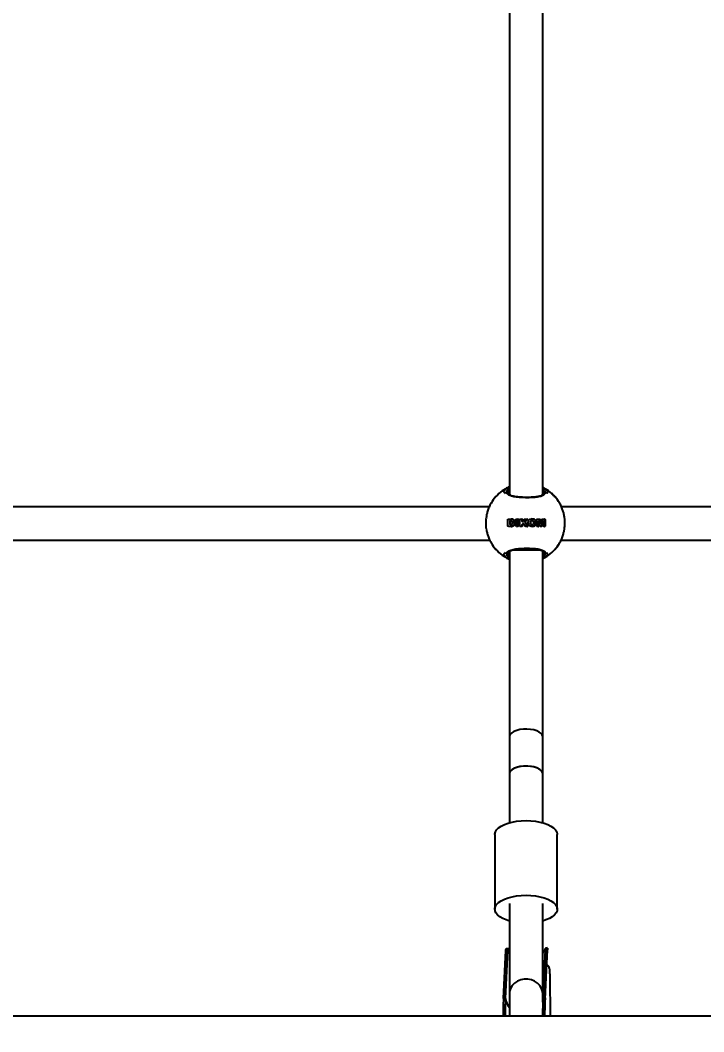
# Model space of a CAD drawing. Header units: millimetres. Extents: x -3362 to 2982, y -2844 to 2289.
# Drawn here: x -514.3 to -186.1, y -505.3 to -19.8 of the extents above; entities that cross this region are included whole.
import ezdxf

# ---------------------------------------------------------------- set-up
doc = ezdxf.new("R2010")
doc.units = ezdxf.units.MM
doc.layers.add('DIKOM_ОБЪЕКТ', color=7, linetype='Continuous')
doc.layers.add('DIKOM_РАЗМЕР_ЗОНА', color=7, linetype='Continuous')
doc.styles.add('style1', font='arial.ttf', dxfattribs={"width": 0.8})
doc.dimstyles.new('1-50', dxfattribs={"dimtxt": 300, "dimasz": 200, "dimexe": 100, "dimexo": 0, "dimgap": 100, "dimtad": 1, "dimdec": 0, "dimtxsty": 'style1', "dimcen": 0, "dimclrd": 7, "dimclre": 7, "dimadec": 1, "dimazin": 2, "dimtfac": 1, "dimtdec": 0, "dimtmove": 0, "dimatfit": 3, "dimfxl": 0, "dimlwd": 25, "dimlwe": 18, "dimarcsym": 0})

# ---------------------------------------------------------------- blocks, each defined once
blk = doc.blocks.new('*D0')
at = {"layer": 'Defpoints', "color": 0, "transparency": 16777216}
for p in [(-2617.78, -272.68), (2982.22, -272.68), (2982.22, -2743.66)]:
    blk.add_point(p, dxfattribs=at)
at = {"layer": 'DIKOM_РАЗМЕР_ЗОНА', "color": 7, "lineweight": 18, "transparency": 16777216}
for p, q in [((-2617.78, -272.68), (-2617.78, -2843.66)), ((2982.22, -272.68), (2982.22, -2843.66))]:
    blk.add_line(p, q, dxfattribs=at)
at = {"layer": 'DIKOM_РАЗМЕР_ЗОНА', "color": 7, "lineweight": 25, "transparency": 16777216}
blk.add_line((-2417.78, -2743.66), (2782.22, -2743.66), dxfattribs=at)
at = {"layer": 'DIKOM_РАЗМЕР_ЗОНА', "color": 7, "transparency": 16777216}
for points in [[(-2417.78, -2710.33), (-2417.78, -2777), (-2617.78, -2743.66)], [(2782.22, -2710.33), (2782.22, -2777), (2982.22, -2743.66)]]:
    blk.add_solid(points, dxfattribs=at)
at = {"layer": 'DIKOM_РАЗМЕР_ЗОНА', "color": 0, "transparency": 16777216, "insert": (182.22, -2490.49), "char_height": 300, "attachment_point": 5, "style": 'style1'}
blk.add_mtext('5600', dxfattribs=at)
blk = doc.blocks.new('*D1')
at = {"layer": 'Defpoints', "color": 0, "transparency": 16777216}
for p in [(-2911.71, 2288.6), (542, 2288.6), (182.22, -2211.4)]:
    blk.add_point(p, dxfattribs=at)
at = {"layer": 'DIKOM_РАЗМЕР_ЗОНА', "color": 7, "lineweight": 18, "transparency": 16777216}
for p, q in [((542, 2288.6), (-3011.71, 2288.6)), ((182.22, -2211.4), (-3011.71, -2211.4))]:
    blk.add_line(p, q, dxfattribs=at)
at = {"layer": 'DIKOM_РАЗМЕР_ЗОНА', "color": 7, "lineweight": 25, "transparency": 16777216}
blk.add_line((-2911.71, -2011.4), (-2911.71, 2088.6), dxfattribs=at)
at = {"layer": 'DIKOM_РАЗМЕР_ЗОНА', "color": 7, "transparency": 16777216}
for points in [[(-2945.05, 2088.6), (-2878.38, 2088.6), (-2911.71, 2288.6)], [(-2945.05, -2011.4), (-2878.38, -2011.4), (-2911.71, -2211.4)]]:
    blk.add_solid(points, dxfattribs=at)
at = {"layer": 'DIKOM_РАЗМЕР_ЗОНА', "color": 0, "transparency": 16777216, "insert": (-3164.89, 38.6), "char_height": 300, "attachment_point": 5, "rotation": 90, "style": 'style1'}
blk.add_mtext('4500', dxfattribs=at)

msp = doc.modelspace()

# ---------------------------------------------------------------- linework, layer by layer
at = {"layer": 'DIKOM_ОБЪЕКТ'}
for p, q in [((-279.41, 25.18), (-279.41, -247.46)), ((-263.41, -247.65), (-263.41, 25.37)), ((-279.87, -246.81), (-279.88, -246.61)), ((-262.91, -246.94), (-262.94, -246.86)), ((-262.43, -245.7), (-262.15, -246.47)), ((-287.89, -251.38), (-287.97, -251.64)), ((-287.62, -250.75), (-287.8, -251.04)), ((-287.73, -250.89), (-287.78, -251.05)), ((-289.07, -253.4), (-554.41, -253.4)), ((10.93, -253.4), (-254.41, -253.4)), ((-280.15, -259.38), (-280.05, -259.28)), ((-280.15, -262.55), (-280.15, -259.43)), ((-280.05, -259.28), (-279.94, -259.24)), ((-279.94, -259.24), (-279.85, -259.23)), ((-279.85, -259.23), (-278.51, -259.23)), ((-279.04, -260.23), (-279.04, -261.75)), ((-279.04, -261.75), (-279.04, -260.23)), ((-279.04, -260.23), (-279.04, -260.23)), ((-279.04, -261.75), (-279.04, -261.75)), ((-278.81, -261.95), (-278.81, -261.95)), ((-278.8, -260.03), (-278.8, -260.03)), ((-278.79, -260.03), (-278.61, -260.03)), ((-278.41, -261.92), (-278.79, -261.95)), ((-278.78, -260.03), (-278.78, -260.03)), ((-278.78, -261.95), (-278.78, -261.95)), ((-278.51, -259.23), (-277.8, -259.33)), ((-277.8, -259.33), (-278.51, -259.23)), ((-278.2, -260.19), (-278.11, -260.29)), ((-277.8, -259.33), (-277.65, -259.39)), ((-277.65, -259.39), (-277.8, -259.33)), ((-277.8, -259.33), (-277.8, -259.33)), ((-277.65, -259.39), (-277.13, -259.86)), ((-277.14, -259.86), (-277.65, -259.39)), ((-277.65, -259.39), (-277.65, -259.39)), ((-276.94, -260.3), (-277.14, -259.86)), ((-277.14, -259.86), (-277.13, -259.86)), ((-277.13, -259.86), (-276.94, -260.3)), ((-276.99, -261.85), (-276.86, -261.27)), ((-276.99, -261.85), (-276.98, -261.85)), ((-276.86, -261.27), (-276.98, -261.85)), ((-276.94, -260.3), (-276.86, -261.27)), ((-276.86, -261.27), (-276.94, -260.3)), ((-276.94, -260.3), (-276.94, -260.3)), ((-276.86, -261.27), (-276.86, -261.27)), ((-276.23, -262.55), (-276.23, -259.43)), ((-276.03, -259.23), (-275.33, -259.23)), ((-275.13, -259.43), (-275.13, -262.55)), ((-275.13, -262.55), (-275.13, -259.43)), ((-275.13, -259.43), (-275.13, -259.43)), ((-274.33, -262.55), (-274.33, -259.43)), ((-274.13, -259.23), (-273.44, -259.23)), ((-273.24, -259.43), (-273.24, -260.36)), ((-273.24, -260.36), (-273.24, -259.43)), ((-273.24, -259.43), (-273.24, -259.43)), ((-273.24, -260.36), (-273.24, -260.36)), ((-273.24, -262.09), (-273.24, -262.55)), ((-273.24, -262.55), (-273.24, -262.09)), ((-273.24, -262.09), (-273.24, -262.09)), ((-273.17, -260.44), (-273.16, -260.44)), ((-273.1, -260.41), (-272.22, -259.38)), ((-272.81, -261.45), (-273.1, -261.75)), ((-273.1, -261.75), (-272.81, -261.45)), ((-273.1, -261.75), (-273.1, -261.75)), ((-272.81, -261.45), (-272.81, -261.45)), ((-272.71, -261.41), (-272.71, -261.41)), ((-272.02, -262.57), (-272.58, -261.48)), ((-271.89, -259.23), (-270.85, -259.23)), ((-271.83, -260.73), (-271.83, -260.73)), ((-271.8, -260.41), (-270.79, -259.37)), ((-271.8, -260.41), (-271.79, -260.41)), ((-270.79, -259.37), (-271.79, -260.41)), ((-270.79, -259.37), (-270.79, -259.37)), ((-269.26, -260.64), (-269.26, -261.36)), ((-269.26, -260.64), (-269.26, -260.64)), ((-269.26, -261.36), (-269.26, -260.64)), ((-269.26, -261.36), (-269.14, -261.7)), ((-269.26, -261.36), (-269.26, -261.36)), ((-269.13, -261.7), (-269.26, -261.36)), ((-269.14, -261.7), (-269.13, -261.7)), ((-269.09, -260.23), (-269.09, -260.23)), ((-268.82, -260.04), (-268.82, -260.04)), ((-268.58, -262), (-268.57, -262)), ((-268.56, -259.99), (-268.56, -259.99)), ((-267.88, -259.26), (-268.55, -259.21)), ((-267.85, -261.36), (-267.97, -261.71)), ((-267.88, -259.26), (-267.88, -259.26)), ((-267.84, -260.72), (-267.85, -261.36)), ((-266.87, -261.77), (-266.86, -261.77)), ((-266.84, -260.29), (-266.84, -260.29)), ((-266.18, -262.55), (-266.18, -259.43)), ((-265.98, -259.23), (-264.97, -259.23)), ((-265.31, -262.55), (-265.31, -260.27)), ((-265.31, -260.27), (-265.3, -260.27)), ((-265.3, -260.27), (-265.3, -262.55)), ((-265.28, -260.25), (-265.28, -260.25)), ((-264.68, -262.56), (-265.25, -260.26)), ((-264.28, -261.18), (-264.73, -259.42)), ((-264.72, -259.42), (-264.27, -261.18)), ((-264.28, -261.18), (-264.27, -261.18)), ((-264.23, -261.22), (-264.23, -261.22)), ((-264.18, -261.18), (-263.74, -259.42)), ((-263.21, -260.26), (-263.79, -262.56)), ((-263.79, -262.56), (-263.21, -260.26)), ((-263.49, -259.23), (-262.49, -259.23)), ((-263.21, -260.26), (-263.21, -260.26)), ((-263.18, -260.25), (-263.19, -260.25)), ((-263.16, -262.55), (-263.16, -260.27)), ((-262.3, -262.55), (-262.3, -259.43)), ((-262.3, -259.43), (-262.29, -259.43)), ((-262.29, -259.43), (-262.29, -262.55)), ((-280.14, -262.6), (-280.15, -262.55)), ((-279.93, -262.74), (-280.06, -262.69)), ((-279.85, -262.75), (-279.93, -262.74)), ((-278.5, -262.75), (-279.85, -262.75)), ((-278.37, -262.75), (-278.5, -262.75)), ((-278.49, -262.75), (-278.37, -262.75)), ((-277.84, -262.65), (-278.37, -262.75)), ((-278.37, -262.75), (-277.85, -262.65)), ((-278.37, -262.75), (-278.37, -262.75)), ((-277.85, -262.65), (-277.84, -262.65)), ((-275.33, -262.75), (-276.03, -262.75)), ((-275.13, -262.55), (-275.13, -262.55)), ((-273.44, -262.75), (-274.13, -262.75)), ((-273.24, -262.55), (-273.24, -262.55)), ((-270.79, -262.75), (-271.73, -262.75)), ((-270.7, -262.58), (-270.7, -262.58)), ((-268.54, -262.81), (-267.87, -262.73)), ((-267.87, -262.73), (-267.87, -262.73)), ((-265.5, -262.75), (-265.98, -262.75)), ((-265.31, -262.55), (-265.3, -262.55)), ((-264.03, -262.75), (-264.43, -262.75)), ((-263.79, -262.56), (-263.79, -262.56)), ((-262.49, -262.75), (-262.97, -262.75)), ((-262.3, -262.55), (-262.29, -262.55)), ((-554.66, -269.4), (-288.85, -269.4)), ((-287.97, -270.64), (-287.89, -270.9)), ((-287.78, -271.24), (-287.73, -271.39)), ((-254.66, -269.4), (11.15, -269.4)), ((-280.35, -276.92), (-280.63, -275.82)), ((-279.83, -275.6), (-279.81, -275.69)), ((-279.41, -274.82), (-279.41, -363.63)), ((-264.21, -274.19), (-278.29, -274.19)), ((-263.41, -363.63), (-263.41, -274.63)), ((-262.94, -275.43), (-262.91, -275.35)), ((-262.15, -275.82), (-262.47, -276.64)), ((-261.58, -277.15), (-262.09, -277.22)), ((-261.5, -276.86), (-261.5, -277.14)), ((-279.41, -363.63), (-279.41, -381.4)), ((-263.41, -381.4), (-263.41, -363.63)), ((-279.41, -381.4), (-279.41, -405.05)), ((-263.41, -405.05), (-263.41, -381.4)), ((-286.41, -410.72), (-286.41, -446.5)), ((-256.41, -446.5), (-256.41, -410.72)), ((-279.41, -443.75), (-279.41, -487.2)), ((-263.41, -487.2), (-263.41, -443.75)), ((-279.91, -465.47), (-280.91, -465.49)), ((-263.26, -489.03), (-262.1, -466.03)), ((-262.26, -489.71), (-261.03, -465.17)), ((-262.26, -489.01), (-261.1, -466.01)), ((-261.1, -466.01), (-262.1, -466.03)), ((-261.03, -465.12), (-262.04, -465.14)), ((-282.23, -489.38), (-281.08, -466.38)), ((-281.23, -489.36), (-280.08, -466.36)), ((-280.08, -466.36), (-281.08, -466.38)), ((-259.66, -497.9), (-259.89, -478.9)), ((-282.23, -489.38), (-281.23, -489.36)), ((-279.41, -487.2), (-279.41, -497.9)), ((-263.41, -491.11), (-263.41, -487.2)), ((-263.26, -489.03), (-262.26, -489.01)), ((-262.26, -489.01), (-262.26, -489.7)), ((128.22, -497.9), (-863.78, -497.9))]:
    msp.add_line(p, q, dxfattribs=at)
at = {"layer": 'DIKOM_ОБЪЕКТ', "flags": 128}
for points in [[(-263.41, -363.63), (-263.59, -362.86), (-264.15, -362.13), (-265.04, -361.47), (-266.23, -360.9), (-267.66, -360.47), (-269.27, -360.18), (-270.97, -360.06), (-272.7, -360.1), (-274.37, -360.31), (-275.9, -360.67), (-277.22, -361.17), (-278.26, -361.79), (-278.99, -362.49), (-279.36, -363.24), (-279.41, -363.63)], [(-263.41, -381.4), (-263.59, -380.63), (-264.15, -379.9), (-265.04, -379.24), (-266.23, -378.67), (-267.66, -378.24), (-269.27, -377.95), (-270.97, -377.83), (-272.7, -377.87), (-274.37, -378.08), (-275.9, -378.44), (-277.22, -378.94), (-278.26, -379.56), (-278.99, -380.26), (-279.36, -381.01), (-279.41, -381.4)], [(-263.41, -381.4), (-263.51, -380.82), (-263.98, -380.08), (-264.79, -379.39), (-265.91, -378.8), (-267.28, -378.34), (-268.85, -378.01), (-270.54, -377.84), (-272.27, -377.84), (-273.96, -378.01), (-275.53, -378.34), (-276.91, -378.8), (-278.03, -379.39), (-278.84, -380.08), (-279.3, -380.82), (-279.41, -381.4)], [(-286.41, -410.72), (-286.4, -410.46), (-286.13, -409.44), (-285.52, -408.45), (-284.59, -407.51), (-283.34, -406.65), (-281.81, -405.89), (-280.04, -405.23), (-278.06, -404.71), (-275.93, -404.32), (-273.7, -404.09), (-271.41, -404.01)], [(-271.41, -404.01), (-269.12, -404.09), (-266.88, -404.32), (-264.75, -404.71), (-262.78, -405.23), (-261.01, -405.89), (-259.48, -406.65), (-258.23, -407.51), (-257.29, -408.45), (-256.68, -409.44), (-256.42, -410.46), (-256.41, -410.72)], [(-279.41, -452.17), (-280.95, -451.67), (-282.61, -450.96), (-284, -450.14), (-285.1, -449.24), (-285.87, -448.27), (-286.31, -447.27), (-286.4, -446.24), (-286.13, -445.22), (-285.52, -444.23), (-284.59, -443.29), (-283.34, -442.43), (-281.81, -441.66), (-280.04, -441.01), (-278.06, -440.49), (-275.93, -440.1), (-273.7, -439.87), (-271.41, -439.79)], [(-271.41, -439.79), (-269.12, -439.87), (-266.88, -440.1), (-264.75, -440.49), (-262.78, -441.01), (-261.01, -441.66), (-259.48, -442.43), (-258.23, -443.29), (-257.29, -444.23), (-256.68, -445.22), (-256.42, -446.24), (-256.51, -447.27), (-256.94, -448.27), (-257.72, -449.24), (-258.82, -450.14), (-260.21, -450.96), (-261.86, -451.67), (-263.41, -452.17)], [(-263.41, -487.2), (-263.51, -486.04), (-263.98, -484.55), (-264.79, -483.18), (-265.91, -482), (-267.28, -481.07), (-268.85, -480.42), (-270.54, -480.08), (-272.27, -480.08), (-273.96, -480.42), (-275.53, -481.07), (-276.91, -482), (-278.03, -483.18), (-278.84, -484.55), (-279.3, -486.04), (-279.41, -487.2)], [(-262.26, -489.7), (-262.37, -490.64), (-262.43, -490.94)]]:
    msp.add_lwpolyline(points, dxfattribs=at)
at = {"layer": 'DIKOM_ОБЪЕКТ'}
for centre, radius, start, end in [((-271.73, -261.14), 19, 122.6674, 147.3682), ((-271.57, -261.15), 18.69, 120.5907, 125.6208), ((-271.38, -261.14), 17.34, 122.2258, 125.0525), ((-271.42, -261.17), 17.38, 54.9506, 57.7712), ((-271.6, -261.15), 18.69, 54.3792, 59.4093), ((-271.75, -261.14), 19, 32.6309, 57.3334), ((-271.74, -261.15), 18.99, 212.6276, 237.3367), ((-271.75, -261.16), 18.99, 302.6624, 327.3732), ((-271.58, -261.16), 18.66, 234.3677, 239.4069), ((-271.27, -260.99), 17.54, 234.9496, 237.7456), ((-271.53, -260.96), 17.57, 302.2573, 305.0476), ((-271.59, -261.16), 18.66, 300.5931, 305.6323), ((-45.78, -500.37), 236.71, 177.3384, 179.4022), ((-44.4, -500.36), 237.09, 177.3398, 179.4047), ((-274.34, -488.92), 6.91, 183.6267, 222.7883), ((-23.72, -500.13), 239.79, 177.346, 179.4665), ((-22.72, -500.12), 239.8, 177.3452, 179.4701)]:
    msp.add_arc(centre, radius, start, end, dxfattribs=at)
for points, knots in [([(-282.45, -245.96), (-282.27, -246.04), (-281.89, -246.2), (-281.53, -246.69), (-281.34, -246.94)], [0, 0, 0, 0, 0.496573, 1, 1, 1, 1]), ([(-281.34, -246.94), (-281.52, -246.7), (-281.89, -246.21), (-282.26, -246.04), (-282.45, -245.96)], [0, 0, 0, 0, 0.496486, 1, 1, 1, 1]), ([(-279.41, -243.8), (-279.75, -243.94), (-280.69, -244.32), (-281.53, -244.87), (-282.07, -245.22)], [0, 0, 0, 0, 0.368056, 1, 1, 1, 1]), ([(-280.63, -246.47), (-280.64, -246.43), (-280.7, -246.06), (-280.49, -245.66), (-280.3, -245.31)], [0, 0, 0, 0, 0.112864, 1, 1, 1, 1]), ([(-279.9, -246.78), (-279.9, -246.77), (-279.91, -246.7), (-279.99, -246.58), (-280.13, -246.45), (-280.3, -246.39), (-280.47, -246.39), (-280.57, -246.43), (-280.62, -246.46), (-280.63, -246.47)], [0, 0, 0, 0, 0.031897, 0.241187, 0.444796, 0.634225, 0.810259, 0.980038, 1, 1, 1, 1]), ([(-280.63, -246.47), (-280.58, -246.44), (-280.49, -246.4), (-280.32, -246.39), (-280.17, -246.43), (-280.03, -246.53), (-279.93, -246.67), (-279.88, -246.81), (-279.87, -246.91), (-279.87, -246.94)], [0, 0, 0, 0, 0.145332, 0.290784, 0.434721, 0.582207, 0.73862, 0.906199, 1, 1, 1, 1]), ([(-262.15, -246.47), (-262.25, -246.84), (-262.45, -247.61), (-264.09, -248.39), (-266.29, -248.79), (-268.82, -248.97), (-271.57, -249.02), (-274.64, -248.92), (-277.34, -248.6), (-279.36, -247.99), (-280.38, -247.23), (-280.57, -246.67), (-280.63, -246.47)], [0, 0, 0, 0, 0.111435, 0.22936, 0.339014, 0.410112, 0.516712, 0.623259, 0.729394, 0.834802, 0.941416, 1, 1, 1, 1]), ([(-280.3, -245.31), (-280.28, -245.22), (-280.21, -244.9), (-279.74, -244.59), (-279.41, -244.37)], [0, 0, 0, 0, 0.283656, 1, 1, 1, 1]), ([(-279.41, -245.38), (-279.44, -245.41), (-279.91, -245.81), (-279.88, -246.24), (-279.86, -246.63)], [0, 0, 0, 0, 0.071282, 1, 1, 1, 1]), ([(-271.24, -248.86), (-271.31, -248.86), (-271.92, -248.87), (-273.09, -248.83), (-274.67, -248.74), (-276.13, -248.58), (-277.4, -248.35), (-278.43, -248.05), (-279.2, -247.68), (-279.67, -247.26), (-279.87, -246.99), (-279.87, -246.83), (-279.87, -246.8)], [0, 0, 0, 0, 0.014273, 0.137222, 0.25948, 0.380702, 0.501417, 0.620167, 0.738565, 0.856338, 0.978309, 1, 1, 1, 1]), ([(-262.94, -246.97), (-262.94, -247.03), (-262.95, -247.21), (-263.15, -247.49), (-263.64, -247.86), (-264.42, -248.2), (-265.48, -248.47), (-266.76, -248.66), (-268.21, -248.79), (-269.73, -248.86), (-270.76, -248.86), (-271.24, -248.86)], [0, 0, 0, 0, 0.050539, 0.174305, 0.287661, 0.408262, 0.528487, 0.647396, 0.769779, 0.89136, 1, 1, 1, 1]), ([(-261.57, -245.12), (-261.68, -245.04), (-262.25, -244.64), (-262.89, -244.34), (-263.41, -244.1)], [0, 0, 0, 0, 0.191114, 1, 1, 1, 1]), ([(-263.41, -244.59), (-263.05, -244.85), (-262.55, -245.22), (-262.45, -245.59), (-262.43, -245.7)], [0, 0, 0, 0, 0.71125, 1, 1, 1, 1]), ([(-262.94, -246.86), (-262.93, -246.51), (-262.93, -246.11), (-263.36, -245.71), (-263.41, -245.66)], [0, 0, 0, 0, 0.884617, 1, 1, 1, 1]), ([(-262.15, -246.47), (-262.2, -246.44), (-262.29, -246.4), (-262.46, -246.39), (-262.61, -246.43), (-262.75, -246.53), (-262.85, -246.67), (-262.9, -246.81), (-262.91, -246.91), (-262.91, -246.94)], [0, 0, 0, 0, 0.14533, 0.290781, 0.434715, 0.582199, 0.73861, 0.906205, 1, 1, 1, 1]), ([(-262.91, -246.94), (-262.9, -246.88), (-262.89, -246.75), (-262.79, -246.58), (-262.65, -246.45), (-262.48, -246.39), (-262.31, -246.39), (-262.21, -246.43), (-262.16, -246.46), (-262.15, -246.47)], [0, 0, 0, 0, 0.1777, 0.355469, 0.528413, 0.689313, 0.838836, 0.983044, 1, 1, 1, 1]), ([(-252.73, -261.14), (-252.76, -260.32), (-252.81, -259.15), (-253.08, -257.44), (-253.42, -255.99), (-253.98, -254.29), (-254.75, -252.56), (-255.74, -250.82), (-256.95, -249.14), (-258.39, -247.57), (-259.93, -246.19), (-261.05, -245.45), (-261.57, -245.12)], [0, 0, 0, 0, 0.129772, 0.183154, 0.271804, 0.364324, 0.464037, 0.568651, 0.677256, 0.789169, 0.9039, 1, 1, 1, 1]), ([(-261.44, -246.94), (-261.32, -246.7), (-261.08, -246.21), (-260.84, -246.04), (-260.72, -245.96)], [0, 0, 0, 0, 0.496485, 1, 1, 1, 1]), ([(-260.72, -245.96), (-260.84, -246.04), (-261.08, -246.2), (-261.32, -246.69), (-261.44, -246.94)], [0, 0, 0, 0, 0.496575, 1, 1, 1, 1]), ([(-287.8, -251.04), (-288.03, -251.4), (-288.66, -252.37), (-289.41, -254.04), (-290.02, -255.84), (-290.37, -257.24), (-290.48, -258), (-290.52, -258.25)], [0, 0, 0, 0, 0.164456, 0.445199, 0.703345, 0.900363, 1, 1, 1, 1]), ([(-290.47, -258.26), (-290.54, -258.58), (-290.73, -259.48), (-290.76, -261.46), (-290.71, -263.24), (-290.49, -264.17), (-290.47, -264.27)], [0, 0, 0, 0, 0.17298, 0.481735, 0.944296, 1, 1, 1, 1]), ([(-280.15, -259.43), (-280.15, -259.42), (-280.15, -259.4), (-280.15, -259.39), (-280.15, -259.38)], [0, 0, 0, 0, 0.536955, 1, 1, 1, 1]), ([(-278.79, -260.03), (-278.83, -260.03), (-278.9, -260.03), (-278.97, -260.09), (-279.02, -260.16), (-279.04, -260.2), (-279.04, -260.23)], [0, 0, 0, 0, 0.323735, 0.603467, 0.807593, 1, 1, 1, 1]), ([(-279.04, -260.23), (-279.03, -260.2), (-279.02, -260.16), (-278.98, -260.1), (-278.92, -260.05), (-278.85, -260.03), (-278.81, -260.03), (-278.79, -260.03)], [0, 0, 0, 0, 0.193596, 0.386706, 0.591701, 0.825237, 1, 1, 1, 1]), ([(-279.04, -261.75), (-279.04, -261.78), (-279.03, -261.82), (-278.99, -261.88), (-278.93, -261.92), (-278.87, -261.95), (-278.83, -261.95), (-278.81, -261.95)], [0, 0, 0, 0, 0.195183, 0.389542, 0.596424, 0.832001, 1, 1, 1, 1]), ([(-278.79, -261.95), (-278.82, -261.95), (-278.89, -261.95), (-278.97, -261.9), (-279.02, -261.84), (-279.03, -261.79), (-279.04, -261.76), (-279.04, -261.75)], [0, 0, 0, 0, 0.309825, 0.579265, 0.779618, 0.961312, 1, 1, 1, 1]), ([(-278.61, -260.03), (-278.51, -260.05), (-278.36, -260.08), (-278.24, -260.16), (-278.2, -260.19)], [0, 0, 0, 0, 0.709304, 1, 1, 1, 1]), ([(-278.12, -261.74), (-278.17, -261.79), (-278.26, -261.87), (-278.37, -261.91), (-278.41, -261.92)], [0, 0, 0, 0, 0.617364, 1, 1, 1, 1]), ([(-278.01, -261.5), (-278.03, -261.56), (-278.05, -261.65), (-278.1, -261.72), (-278.12, -261.74)], [0, 0, 0, 0, 0.68874, 1, 1, 1, 1]), ([(-278.11, -260.29), (-278.07, -260.36), (-278.02, -260.45), (-278, -260.55), (-278, -260.57)], [0, 0, 0, 0, 0.785657, 1, 1, 1, 1]), ([(-278, -260.57), (-277.98, -260.83), (-277.95, -261.15), (-278, -261.45), (-278.01, -261.5)], [0, 0, 0, 0, 0.827832, 1, 1, 1, 1]), ([(-277.85, -262.65), (-277.67, -262.57), (-277.32, -262.39), (-277.1, -262.03), (-276.99, -261.85)], [0, 0, 0, 0, 0.489812, 1, 1, 1, 1]), ([(-276.98, -261.85), (-277.08, -262.01), (-277.27, -262.32), (-277.61, -262.55), (-277.8, -262.64), (-277.84, -262.65)], [0, 0, 0, 0, 0.445384, 0.889305, 1, 1, 1, 1]), ([(-276.23, -259.43), (-276.23, -259.41), (-276.22, -259.36), (-276.19, -259.31), (-276.14, -259.26), (-276.08, -259.24), (-276.04, -259.23), (-276.03, -259.23)], [0, 0, 0, 0, 0.210469, 0.421645, 0.633412, 0.853983, 1, 1, 1, 1]), ([(-275.13, -259.43), (-275.14, -259.41), (-275.14, -259.36), (-275.18, -259.3), (-275.24, -259.25), (-275.29, -259.23), (-275.33, -259.23), (-275.34, -259.23)], [0, 0, 0, 0, 0.219361, 0.438321, 0.666345, 0.904075, 1, 1, 1, 1]), ([(-275.33, -259.23), (-275.31, -259.23), (-275.26, -259.24), (-275.19, -259.28), (-275.15, -259.34), (-275.13, -259.4), (-275.13, -259.42), (-275.13, -259.43)], [0, 0, 0, 0, 0.240938, 0.481773, 0.722227, 0.954157, 1, 1, 1, 1]), ([(-274.33, -259.43), (-274.33, -259.41), (-274.33, -259.36), (-274.29, -259.3), (-274.25, -259.26), (-274.19, -259.23), (-274.15, -259.23), (-274.13, -259.23)], [0, 0, 0, 0, 0.207824, 0.416189, 0.622766, 0.831326, 1, 1, 1, 1]), ([(-273.44, -259.23), (-273.42, -259.23), (-273.37, -259.24), (-273.31, -259.28), (-273.26, -259.33), (-273.24, -259.39), (-273.24, -259.42), (-273.24, -259.43)], [0, 0, 0, 0, 0.228838, 0.457912, 0.68845, 0.917228, 1, 1, 1, 1]), ([(-273.24, -259.43), (-273.24, -259.41), (-273.25, -259.36), (-273.29, -259.3), (-273.35, -259.25), (-273.4, -259.23), (-273.43, -259.23), (-273.44, -259.23)], [0, 0, 0, 0, 0.224055, 0.448584, 0.675925, 0.906276, 1, 1, 1, 1]), ([(-273.24, -260.36), (-273.23, -260.37), (-273.23, -260.38), (-273.22, -260.41), (-273.21, -260.42), (-273.18, -260.44), (-273.16, -260.44), (-273.13, -260.43), (-273.12, -260.42), (-273.11, -260.41), (-273.1, -260.41)], [0, 0, 0, 0, 0.130884, 0.262583, 0.394416, 0.528317, 0.663259, 0.797713, 0.931295, 1, 1, 1, 1]), ([(-273.17, -260.44), (-273.17, -260.44), (-273.18, -260.44), (-273.2, -260.43), (-273.22, -260.42), (-273.23, -260.4), (-273.24, -260.38), (-273.24, -260.36), (-273.24, -260.36)], [0, 0, 0, 0, 0.053708, 0.262874, 0.47439, 0.683126, 0.89139, 1, 1, 1, 1]), ([(-273.1, -261.75), (-273.13, -261.79), (-273.2, -261.87), (-273.23, -261.99), (-273.24, -262.07), (-273.24, -262.09)], [0, 0, 0, 0, 0.404749, 0.80955, 1, 1, 1, 1]), ([(-273.24, -262.09), (-273.24, -262.04), (-273.23, -261.94), (-273.17, -261.82), (-273.12, -261.77), (-273.1, -261.75)], [0, 0, 0, 0, 0.401108, 0.801789, 1, 1, 1, 1]), ([(-272.58, -261.48), (-272.59, -261.47), (-272.61, -261.44), (-272.65, -261.42), (-272.7, -261.4), (-272.75, -261.41), (-272.78, -261.43), (-272.8, -261.44), (-272.81, -261.45)], [0, 0, 0, 0, 0.180231, 0.360136, 0.541117, 0.723451, 0.906637, 1, 1, 1, 1]), ([(-272.81, -261.45), (-272.8, -261.44), (-272.77, -261.42), (-272.74, -261.41), (-272.71, -261.41), (-272.71, -261.41)], [0, 0, 0, 0, 0.431485, 0.863539, 1, 1, 1, 1]), ([(-272.22, -259.38), (-272.18, -259.35), (-272.1, -259.28), (-271.98, -259.24), (-271.91, -259.23), (-271.89, -259.23)], [0, 0, 0, 0, 0.427634, 0.855278, 1, 1, 1, 1]), ([(-271.83, -260.73), (-271.84, -260.7), (-271.87, -260.64), (-271.87, -260.55), (-271.84, -260.47), (-271.81, -260.43), (-271.8, -260.41)], [0, 0, 0, 0, 0.274145, 0.549083, 0.822474, 1, 1, 1, 1]), ([(-271.79, -260.41), (-271.81, -260.44), (-271.85, -260.49), (-271.87, -260.58), (-271.86, -260.66), (-271.84, -260.71), (-271.83, -260.73)], [0, 0, 0, 0, 0.273548, 0.546518, 0.820527, 1, 1, 1, 1]), ([(-271.83, -260.73), (-271.64, -261.04), (-271.26, -261.65), (-270.88, -262.27), (-270.7, -262.58)], [0, 0, 0, 0, 0.49862, 1, 1, 1, 1]), ([(-270.7, -262.58), (-270.89, -262.27), (-271.26, -261.65), (-271.64, -261.04), (-271.83, -260.73)], [0, 0, 0, 0, 0.498577, 1, 1, 1, 1]), ([(-270.85, -259.23), (-270.84, -259.23), (-270.82, -259.23), (-270.79, -259.25), (-270.78, -259.27), (-270.77, -259.3), (-270.76, -259.33), (-270.77, -259.35), (-270.78, -259.37), (-270.79, -259.37)], [0, 0, 0, 0, 0.146765, 0.293554, 0.441765, 0.590419, 0.739375, 0.889416, 1, 1, 1, 1]), ([(-270.79, -259.37), (-270.79, -259.37), (-270.77, -259.35), (-270.77, -259.32), (-270.77, -259.29), (-270.78, -259.26), (-270.81, -259.24), (-270.83, -259.23), (-270.85, -259.23), (-270.85, -259.23)], [0, 0, 0, 0, 0.149743, 0.29876, 0.448616, 0.598813, 0.748697, 0.896788, 1, 1, 1, 1]), ([(-270.28, -261.66), (-270.32, -261.31), (-270.38, -260.85), (-270.3, -260.41), (-270.28, -260.31)], [0, 0, 0, 0, 0.77637, 1, 1, 1, 1]), ([(-270.28, -260.31), (-270.22, -260.15), (-270.09, -259.83), (-269.74, -259.47), (-269.46, -259.35), (-269.32, -259.29)], [0, 0, 0, 0, 0.356985, 0.695163, 1, 1, 1, 1]), ([(-269.42, -262.66), (-269.56, -262.59), (-269.84, -262.46), (-270.14, -262.1), (-270.23, -261.8), (-270.28, -261.66)], [0, 0, 0, 0, 0.337003, 0.674206, 1, 1, 1, 1]), ([(-269.32, -259.29), (-269.01, -259.23), (-268.52, -259.13), (-268.05, -259.22), (-267.88, -259.26)], [0, 0, 0, 0, 0.646361, 1, 1, 1, 1]), ([(-269.09, -260.23), (-269.14, -260.31), (-269.22, -260.44), (-269.25, -260.59), (-269.26, -260.64)], [0, 0, 0, 0, 0.667212, 1, 1, 1, 1]), ([(-269.26, -260.64), (-269.23, -260.54), (-269.2, -260.39), (-269.11, -260.27), (-269.09, -260.23)], [0, 0, 0, 0, 0.667302, 1, 1, 1, 1]), ([(-269.14, -261.7), (-269.09, -261.76), (-268.99, -261.88), (-268.79, -261.99), (-268.64, -262), (-268.58, -262)], [0, 0, 0, 0, 0.346779, 0.693636, 1, 1, 1, 1]), ([(-268.51, -262), (-268.59, -262), (-268.74, -262), (-268.96, -261.9), (-269.08, -261.78), (-269.13, -261.71), (-269.13, -261.7)], [0, 0, 0, 0, 0.32075, 0.641336, 0.961024, 1, 1, 1, 1]), ([(-268.82, -260.04), (-268.89, -260.07), (-268.99, -260.12), (-269.07, -260.2), (-269.09, -260.23)], [0, 0, 0, 0, 0.698895, 1, 1, 1, 1]), ([(-269.09, -260.23), (-269.03, -260.17), (-268.95, -260.09), (-268.85, -260.05), (-268.82, -260.04)], [0, 0, 0, 0, 0.69905, 1, 1, 1, 1]), ([(-268.56, -260), (-268.59, -260), (-268.68, -259.99), (-268.76, -260.02), (-268.82, -260.04)], [0, 0, 0, 0, 0.328988, 1, 1, 1, 1]), ([(-268.82, -260.04), (-268.74, -260.01), (-268.6, -259.97), (-268.46, -260), (-268.4, -260.01)], [0, 0, 0, 0, 0.581625, 1, 1, 1, 1]), ([(-267.97, -261.71), (-268.02, -261.77), (-268.11, -261.88), (-268.31, -261.98), (-268.45, -261.99), (-268.51, -262)], [0, 0, 0, 0, 0.348283, 0.69628, 1, 1, 1, 1]), ([(-268.4, -260.01), (-268.31, -260.04), (-268.17, -260.09), (-268.06, -260.19), (-268.02, -260.22)], [0, 0, 0, 0, 0.662666, 1, 1, 1, 1]), ([(-268.02, -260.22), (-267.97, -260.31), (-267.87, -260.46), (-267.85, -260.64), (-267.84, -260.72)], [0, 0, 0, 0, 0.548985, 1, 1, 1, 1]), ([(-267.88, -259.26), (-267.72, -259.32), (-267.4, -259.45), (-267.03, -259.82), (-266.9, -260.14), (-266.84, -260.29)], [0, 0, 0, 0, 0.338066, 0.676287, 1, 1, 1, 1]), ([(-266.84, -260.29), (-266.9, -260.13), (-267.03, -259.82), (-267.41, -259.45), (-267.72, -259.32), (-267.88, -259.26)], [0, 0, 0, 0, 0.33053, 0.660937, 1, 1, 1, 1]), ([(-266.86, -261.77), (-266.94, -261.93), (-267.11, -262.26), (-267.49, -262.57), (-267.76, -262.68), (-267.87, -262.73)], [0, 0, 0, 0, 0.378703, 0.757069, 1, 1, 1, 1]), ([(-267.87, -262.73), (-267.7, -262.65), (-267.37, -262.5), (-267.03, -262.13), (-266.91, -261.87), (-266.87, -261.77)], [0, 0, 0, 0, 0.385542, 0.771293, 1, 1, 1, 1]), ([(-266.87, -261.77), (-266.81, -261.41), (-266.73, -260.91), (-266.82, -260.43), (-266.84, -260.29)], [0, 0, 0, 0, 0.724712, 1, 1, 1, 1]), ([(-266.84, -260.29), (-266.79, -260.65), (-266.73, -261.15), (-266.83, -261.63), (-266.86, -261.77)], [0, 0, 0, 0, 0.724306, 1, 1, 1, 1]), ([(-266.18, -259.43), (-266.18, -259.41), (-266.18, -259.37), (-266.15, -259.31), (-266.11, -259.26), (-266.05, -259.23), (-266.01, -259.23), (-265.98, -259.23)], [0, 0, 0, 0, 0.190591, 0.381716, 0.58053, 0.790884, 1, 1, 1, 1]), ([(-265.31, -260.27), (-265.31, -260.27), (-265.3, -260.26), (-265.3, -260.25), (-265.29, -260.25), (-265.29, -260.25), (-265.28, -260.25), (-265.28, -260.25)], [0, 0, 0, 0, 0.226954, 0.455499, 0.695159, 0.95051, 1, 1, 1, 1]), ([(-265.25, -260.26), (-265.26, -260.26), (-265.26, -260.25), (-265.27, -260.25), (-265.27, -260.25), (-265.28, -260.25), (-265.29, -260.25), (-265.3, -260.26), (-265.3, -260.26), (-265.3, -260.27), (-265.3, -260.27)], [0, 0, 0, 0, 0.124305, 0.249307, 0.379916, 0.519811, 0.665412, 0.811569, 0.950263, 1, 1, 1, 1]), ([(-264.97, -259.23), (-264.94, -259.23), (-264.88, -259.24), (-264.8, -259.29), (-264.74, -259.36), (-264.73, -259.41), (-264.72, -259.42)], [0, 0, 0, 0, 0.285155, 0.570845, 0.836714, 1, 1, 1, 1]), ([(-264.23, -261.22), (-264.23, -261.22), (-264.24, -261.22), (-264.25, -261.21), (-264.27, -261.2), (-264.28, -261.19), (-264.28, -261.18), (-264.28, -261.18)], [0, 0, 0, 0, 0.019401, 0.319671, 0.619183, 0.89519, 1, 1, 1, 1]), ([(-264.27, -261.18), (-264.27, -261.18), (-264.27, -261.2), (-264.26, -261.21), (-264.24, -261.22), (-264.22, -261.22), (-264.21, -261.21), (-264.19, -261.2), (-264.18, -261.19), (-264.18, -261.18), (-264.18, -261.18)], [0, 0, 0, 0, 0.119626, 0.240762, 0.369575, 0.510852, 0.660733, 0.80988, 0.947484, 1, 1, 1, 1]), ([(-263.74, -259.42), (-263.72, -259.39), (-263.69, -259.33), (-263.62, -259.27), (-263.55, -259.24), (-263.5, -259.23), (-263.49, -259.23)], [0, 0, 0, 0, 0.289927, 0.578606, 0.898338, 1, 1, 1, 1]), ([(-263.16, -260.27), (-263.16, -260.27), (-263.16, -260.26), (-263.17, -260.25), (-263.17, -260.25), (-263.18, -260.25), (-263.19, -260.25), (-263.2, -260.25), (-263.21, -260.26), (-263.21, -260.26), (-263.21, -260.26)], [0, 0, 0, 0, 0.113629, 0.227024, 0.347048, 0.485117, 0.639594, 0.803909, 0.963972, 1, 1, 1, 1]), ([(-263.21, -260.26), (-263.21, -260.26), (-263.21, -260.25), (-263.2, -260.25), (-263.19, -260.25), (-263.19, -260.25), (-263.19, -260.25)], [0, 0, 0, 0, 0.295517, 0.591331, 0.920905, 1, 1, 1, 1]), ([(-262.3, -259.43), (-262.3, -259.41), (-262.31, -259.37), (-262.34, -259.32), (-262.38, -259.27), (-262.43, -259.24), (-262.47, -259.23), (-262.5, -259.23)], [0, 0, 0, 0, 0.180228, 0.359618, 0.544938, 0.754307, 1, 1, 1, 1]), ([(-262.49, -259.23), (-262.46, -259.24), (-262.41, -259.24), (-262.35, -259.29), (-262.31, -259.35), (-262.3, -259.4), (-262.3, -259.43), (-262.29, -259.43)], [0, 0, 0, 0, 0.322284, 0.54735, 0.773752, 0.968917, 1, 1, 1, 1]), ([(-261.57, -277.16), (-261.4, -277.07), (-260.57, -276.58), (-259.23, -275.49), (-257.58, -273.89), (-256.16, -272.11), (-254.98, -270.2), (-254.08, -268.26), (-253.46, -266.45), (-253.08, -264.83), (-252.8, -263.11), (-252.76, -261.89), (-252.73, -261.14)], [0, 0, 0, 0, 0.030465, 0.151112, 0.271214, 0.390416, 0.508026, 0.622285, 0.727325, 0.807501, 0.883349, 1, 1, 1, 1]), ([(-290.48, -264.28), (-290.47, -264.39), (-290.36, -265.06), (-290.06, -266.3), (-289.5, -268), (-288.77, -269.68), (-288.13, -270.74), (-287.82, -271.26)], [0, 0, 0, 0, 0.046712, 0.271655, 0.50642, 0.759433, 1, 1, 1, 1]), ([(-280.06, -262.69), (-280.08, -262.68), (-280.11, -262.66), (-280.13, -262.62), (-280.14, -262.6)], [0, 0, 0, 0, 0.555362, 1, 1, 1, 1]), ([(-276.03, -262.75), (-276.05, -262.75), (-276.1, -262.75), (-276.16, -262.71), (-276.2, -262.66), (-276.23, -262.6), (-276.23, -262.57), (-276.23, -262.55)], [0, 0, 0, 0, 0.220383, 0.441188, 0.651307, 0.848342, 1, 1, 1, 1]), ([(-275.13, -262.55), (-275.13, -262.57), (-275.14, -262.62), (-275.17, -262.68), (-275.22, -262.72), (-275.28, -262.75), (-275.31, -262.75), (-275.33, -262.75)], [0, 0, 0, 0, 0.206313, 0.412646, 0.625916, 0.848773, 1, 1, 1, 1]), ([(-275.33, -262.75), (-275.31, -262.75), (-275.26, -262.74), (-275.2, -262.71), (-275.15, -262.65), (-275.13, -262.6), (-275.13, -262.56), (-275.13, -262.55)], [0, 0, 0, 0, 0.228697, 0.457537, 0.685565, 0.904684, 1, 1, 1, 1]), ([(-274.13, -262.75), (-274.15, -262.75), (-274.2, -262.75), (-274.26, -262.72), (-274.3, -262.67), (-274.33, -262.61), (-274.33, -262.57), (-274.33, -262.55)], [0, 0, 0, 0, 0.208592, 0.41725, 0.621849, 0.821163, 1, 1, 1, 1]), ([(-273.24, -262.55), (-273.24, -262.57), (-273.24, -262.62), (-273.28, -262.68), (-273.33, -262.72), (-273.38, -262.75), (-273.42, -262.75), (-273.44, -262.75)], [0, 0, 0, 0, 0.209044, 0.4181, 0.630587, 0.845554, 1, 1, 1, 1]), ([(-273.44, -262.75), (-273.42, -262.75), (-273.37, -262.74), (-273.31, -262.71), (-273.27, -262.66), (-273.24, -262.6), (-273.24, -262.57), (-273.24, -262.55)], [0, 0, 0, 0, 0.214909, 0.429991, 0.646123, 0.860763, 1, 1, 1, 1]), ([(-271.73, -262.75), (-271.77, -262.74), (-271.85, -262.73), (-271.95, -262.67), (-272, -262.61), (-272.02, -262.57)], [0, 0, 0, 0, 0.330852, 0.661682, 1, 1, 1, 1]), ([(-270.8, -262.75), (-270.78, -262.75), (-270.76, -262.74), (-270.72, -262.72), (-270.7, -262.69), (-270.69, -262.65), (-270.69, -262.61), (-270.7, -262.59), (-270.7, -262.58)], [0, 0, 0, 0, 0.171472, 0.343178, 0.515011, 0.687625, 0.8604, 1, 1, 1, 1]), ([(-270.7, -262.58), (-270.69, -262.59), (-270.68, -262.62), (-270.68, -262.66), (-270.7, -262.7), (-270.73, -262.73), (-270.76, -262.74), (-270.78, -262.75), (-270.79, -262.75)], [0, 0, 0, 0, 0.173942, 0.347856, 0.521497, 0.695192, 0.867595, 1, 1, 1, 1]), ([(-267.87, -262.73), (-268.11, -262.77), (-268.63, -262.88), (-269.15, -262.73), (-269.42, -262.66)], [0, 0, 0, 0, 0.468601, 1, 1, 1, 1]), ([(-265.98, -262.75), (-266.01, -262.75), (-266.05, -262.74), (-266.11, -262.71), (-266.16, -262.65), (-266.18, -262.6), (-266.18, -262.56), (-266.18, -262.55)], [0, 0, 0, 0, 0.228472, 0.457048, 0.68345, 0.900542, 1, 1, 1, 1]), ([(-265.51, -262.75), (-265.48, -262.75), (-265.44, -262.75), (-265.38, -262.72), (-265.34, -262.67), (-265.31, -262.61), (-265.31, -262.57), (-265.31, -262.55)], [0, 0, 0, 0, 0.217165, 0.434459, 0.640558, 0.831766, 1, 1, 1, 1]), ([(-265.3, -262.55), (-265.31, -262.57), (-265.31, -262.61), (-265.33, -262.67), (-265.37, -262.71), (-265.42, -262.74), (-265.47, -262.75), (-265.5, -262.75), (-265.5, -262.75)], [0, 0, 0, 0, 0.181522, 0.363627, 0.545382, 0.735145, 0.937668, 1, 1, 1, 1]), ([(-264.43, -262.75), (-264.46, -262.75), (-264.52, -262.74), (-264.6, -262.69), (-264.66, -262.62), (-264.67, -262.57), (-264.68, -262.56)], [0, 0, 0, 0, 0.283953, 0.568016, 0.844555, 1, 1, 1, 1]), ([(-264.04, -262.75), (-264.01, -262.75), (-263.95, -262.74), (-263.87, -262.69), (-263.81, -262.63), (-263.8, -262.58), (-263.79, -262.56)], [0, 0, 0, 0, 0.28208, 0.564762, 0.822568, 1, 1, 1, 1]), ([(-263.79, -262.56), (-263.8, -262.58), (-263.81, -262.63), (-263.86, -262.69), (-263.93, -262.73), (-263.99, -262.75), (-264.02, -262.75), (-264.03, -262.75)], [0, 0, 0, 0, 0.216256, 0.432973, 0.659987, 0.912227, 1, 1, 1, 1]), ([(-262.97, -262.75), (-263, -262.74), (-263.05, -262.73), (-263.12, -262.68), (-263.15, -262.61), (-263.16, -262.57), (-263.16, -262.55)], [0, 0, 0, 0, 0.321094, 0.609482, 0.826986, 1, 1, 1, 1]), ([(-262.29, -262.55), (-262.3, -262.57), (-262.3, -262.61), (-262.32, -262.66), (-262.36, -262.7), (-262.41, -262.74), (-262.46, -262.75), (-262.48, -262.75), (-262.49, -262.75)], [0, 0, 0, 0, 0.169606, 0.338232, 0.511854, 0.706827, 0.934145, 1, 1, 1, 1]), ([(-262.49, -262.75), (-262.47, -262.75), (-262.42, -262.74), (-262.35, -262.7), (-262.31, -262.64), (-262.3, -262.59), (-262.3, -262.56), (-262.3, -262.55)], [0, 0, 0, 0, 0.30106, 0.521255, 0.742623, 0.930848, 1, 1, 1, 1]), ([(-287.82, -271.26), (-287.79, -271.31), (-287.42, -271.97), (-286.82, -272.78), (-286.19, -273.46), (-286.03, -273.64)], [0, 0, 0, 0, 0.062739, 0.758392, 1, 1, 1, 1]), ([(-281.34, -275.35), (-281.52, -275.59), (-281.89, -276.08), (-282.26, -276.25), (-282.45, -276.33)], [0, 0, 0, 0, 0.496486, 1, 1, 1, 1]), ([(-281.34, -275.35), (-281.52, -275.59), (-281.89, -276.08), (-282.26, -276.25), (-282.45, -276.33)], [0, 0, 0, 0, 0.496486, 1, 1, 1, 1]), ([(-280.63, -275.82), (-280.62, -275.76), (-280.51, -275.28), (-279.79, -274.49), (-277.73, -273.76), (-275.29, -273.43), (-272.63, -273.29), (-269.85, -273.27), (-266.9, -273.42), (-264.46, -273.8), (-262.8, -274.48), (-262.2, -275.23), (-262.16, -275.71), (-262.15, -275.82)], [0, 0, 0, 0, 0.016182, 0.139896, 0.255656, 0.36406, 0.435115, 0.541735, 0.648231, 0.754187, 0.859593, 0.967104, 1, 1, 1, 1]), ([(-280.63, -275.82), (-280.58, -275.84), (-280.49, -275.89), (-280.32, -275.9), (-280.17, -275.85), (-280.03, -275.76), (-279.93, -275.62), (-279.88, -275.47), (-279.87, -275.38), (-279.87, -275.35)], [0, 0, 0, 0, 0.145311, 0.29073, 0.434585, 0.58205, 0.73844, 0.905995, 1, 1, 1, 1]), ([(-279.87, -275.35), (-279.88, -275.41), (-279.89, -275.54), (-279.99, -275.71), (-280.13, -275.84), (-280.3, -275.9), (-280.47, -275.89), (-280.57, -275.85), (-280.62, -275.82), (-280.63, -275.82)], [0, 0, 0, 0, 0.177679, 0.355618, 0.528542, 0.689423, 0.838931, 0.983046, 1, 1, 1, 1]), ([(-279.89, -275.63), (-279.9, -275.61), (-279.91, -275.55), (-279.88, -275.5), (-279.86, -275.48)], [0, 0, 0, 0, 0.451673, 1, 1, 1, 1]), ([(-279.81, -275.69), (-279.85, -276.03), (-279.89, -276.42), (-279.47, -276.82), (-279.41, -276.87)], [0, 0, 0, 0, 0.854481, 1, 1, 1, 1]), ([(-279.8, -275.32), (-279.77, -275.25), (-279.71, -275.05), (-279.32, -274.7), (-278.65, -274.33), (-277.69, -274.01), (-276.49, -273.76), (-275.08, -273.58), (-273.53, -273.48), (-272.43, -273.43), (-271.86, -273.43), (-271.84, -273.43)], [0, 0, 0, 0, 0.077582, 0.206862, 0.330325, 0.461852, 0.594333, 0.726336, 0.861276, 0.995181, 1, 1, 1, 1]), ([(-271.84, -273.43), (-271.31, -273.43), (-270.22, -273.42), (-268.63, -273.47), (-267.12, -273.58), (-265.78, -273.76), (-264.66, -274.01), (-263.81, -274.34), (-263.24, -274.7), (-262.97, -275.09), (-262.87, -275.29), (-262.91, -275.45), (-262.91, -275.45)], [0, 0, 0, 0, 0.108838, 0.222115, 0.334392, 0.44541, 0.555646, 0.663689, 0.771982, 0.880322, 0.998512, 1, 1, 1, 1]), ([(-263.41, -276.65), (-263.38, -276.62), (-262.92, -276.22), (-262.93, -275.81), (-262.94, -275.43)], [0, 0, 0, 0, 0.065531, 1, 1, 1, 1]), ([(-262.47, -276.64), (-262.49, -276.75), (-262.58, -277.1), (-263.08, -277.45), (-263.41, -277.67)], [0, 0, 0, 0, 0.340201, 1, 1, 1, 1]), ([(-262.91, -275.35), (-262.9, -275.41), (-262.89, -275.54), (-262.79, -275.71), (-262.65, -275.84), (-262.48, -275.9), (-262.31, -275.89), (-262.21, -275.85), (-262.16, -275.82), (-262.15, -275.82)], [0, 0, 0, 0, 0.177679, 0.355618, 0.528542, 0.689423, 0.838931, 0.983046, 1, 1, 1, 1]), ([(-262.15, -275.82), (-262.2, -275.84), (-262.29, -275.89), (-262.46, -275.9), (-262.61, -275.85), (-262.75, -275.76), (-262.85, -275.62), (-262.9, -275.47), (-262.91, -275.38), (-262.91, -275.35)], [0, 0, 0, 0, 0.145309, 0.290726, 0.434579, 0.582042, 0.73843, 0.906001, 1, 1, 1, 1]), ([(-260.72, -276.33), (-260.84, -276.25), (-261.08, -276.08), (-261.32, -275.59), (-261.44, -275.35)], [0, 0, 0, 0, 0.496568, 1, 1, 1, 1]), ([(-260.72, -276.33), (-260.84, -276.25), (-261.08, -276.08), (-261.32, -275.59), (-261.44, -275.35)], [0, 0, 0, 0, 0.496568, 1, 1, 1, 1]), ([(-282.11, -277.04), (-281.93, -277.16), (-281.14, -277.72), (-280.23, -278.21), (-279.46, -278.5), (-279.41, -278.52)], [0, 0, 0, 0, 0.20465, 0.944018, 1, 1, 1, 1]), ([(-279.41, -277.95), (-279.79, -277.68), (-280.27, -277.34), (-280.34, -276.99), (-280.35, -276.92)], [0, 0, 0, 0, 0.795859, 1, 1, 1, 1]), ([(-263.41, -278.2), (-263.29, -278.15), (-262.64, -277.88), (-262.05, -277.48), (-261.57, -277.16)], [0, 0, 0, 0, 0.180756, 1, 1, 1, 1]), ([(-281.08, -466.38), (-281.06, -466.09), (-281.04, -465.58), (-280.95, -465.54), (-280.91, -465.53)], [0, 0, 0, 0, 0.55409, 1, 1, 1, 1]), ([(-279.41, -466.06), (-279.47, -465.96), (-279.73, -465.61), (-279.9, -465.41), (-280.03, -465.53), (-280.06, -466.08), (-280.08, -466.36)], [0, 0, 0, 0, 0.100123, 0.386826, 0.676687, 1, 1, 1, 1]), ([(-262.03, -465.15), (-262.07, -465.24), (-262.13, -465.42), (-262.54, -466.29), (-263.07, -467.02), (-263.34, -467.41)], [0, 0, 0, 0, 0.337804, 0.658896, 1, 1, 1, 1]), ([(-262.1, -466.03), (-262.08, -465.74), (-262.05, -465.27), (-262.04, -465.24), (-262.04, -465.22)], [0, 0, 0, 0, 0.633388, 1, 1, 1, 1]), ([(-261.03, -465.15), (-261.04, -465.17), (-261.05, -465.22), (-261.08, -465.73), (-261.1, -466.01)], [0, 0, 0, 0, 0.456555, 1, 1, 1, 1]), ([(-259.89, -478.9), (-259.89, -478.34), (-259.91, -477.21), (-260.01, -475.62), (-260.27, -474.36), (-260.76, -473.58), (-261.24, -473.39), (-261.46, -473.31)], [0, 0, 0, 0, 0.211742, 0.423579, 0.633069, 0.834054, 1, 1, 1, 1]), ([(-262.62, -497.9), (-262.61, -497.19), (-262.59, -495.52), (-262.52, -493.14), (-262.46, -491.68), (-262.43, -490.93)], [0, 0, 0, 0, 0.265786, 0.62056, 1, 1, 1, 1])]:
    msp.add_open_spline(points, degree=3, knots=knots, dxfattribs=at)

# ---------------------------------------------------------------- dimensions: what is measured, and where the dimension line sits
at = {"layer": 'DIKOM_РАЗМЕР_ЗОНА'}
dim = msp.add_linear_dim(base=(-2911.71, 2288.6), p1=(182.22, -2211.4), p2=(542, 2288.6), angle=90, dimstyle='1-50', dxfattribs=at)
dim.commit()
dim.dimension.update_dxf_attribs({"geometry": '*D1', "text_midpoint": (-2911.71, 38.6), "dimtype": 160})
dim = msp.add_linear_dim(base=(2982.22, -2743.66), p1=(-2617.78, -272.68), p2=(2982.22, -272.68), dimstyle='1-50', dxfattribs=at)
dim.commit()
dim.dimension.update_dxf_attribs({"geometry": '*D0', "text_midpoint": (182.22, -2743.66), "dimtype": 160})

doc.saveas('drawing.dxf')
